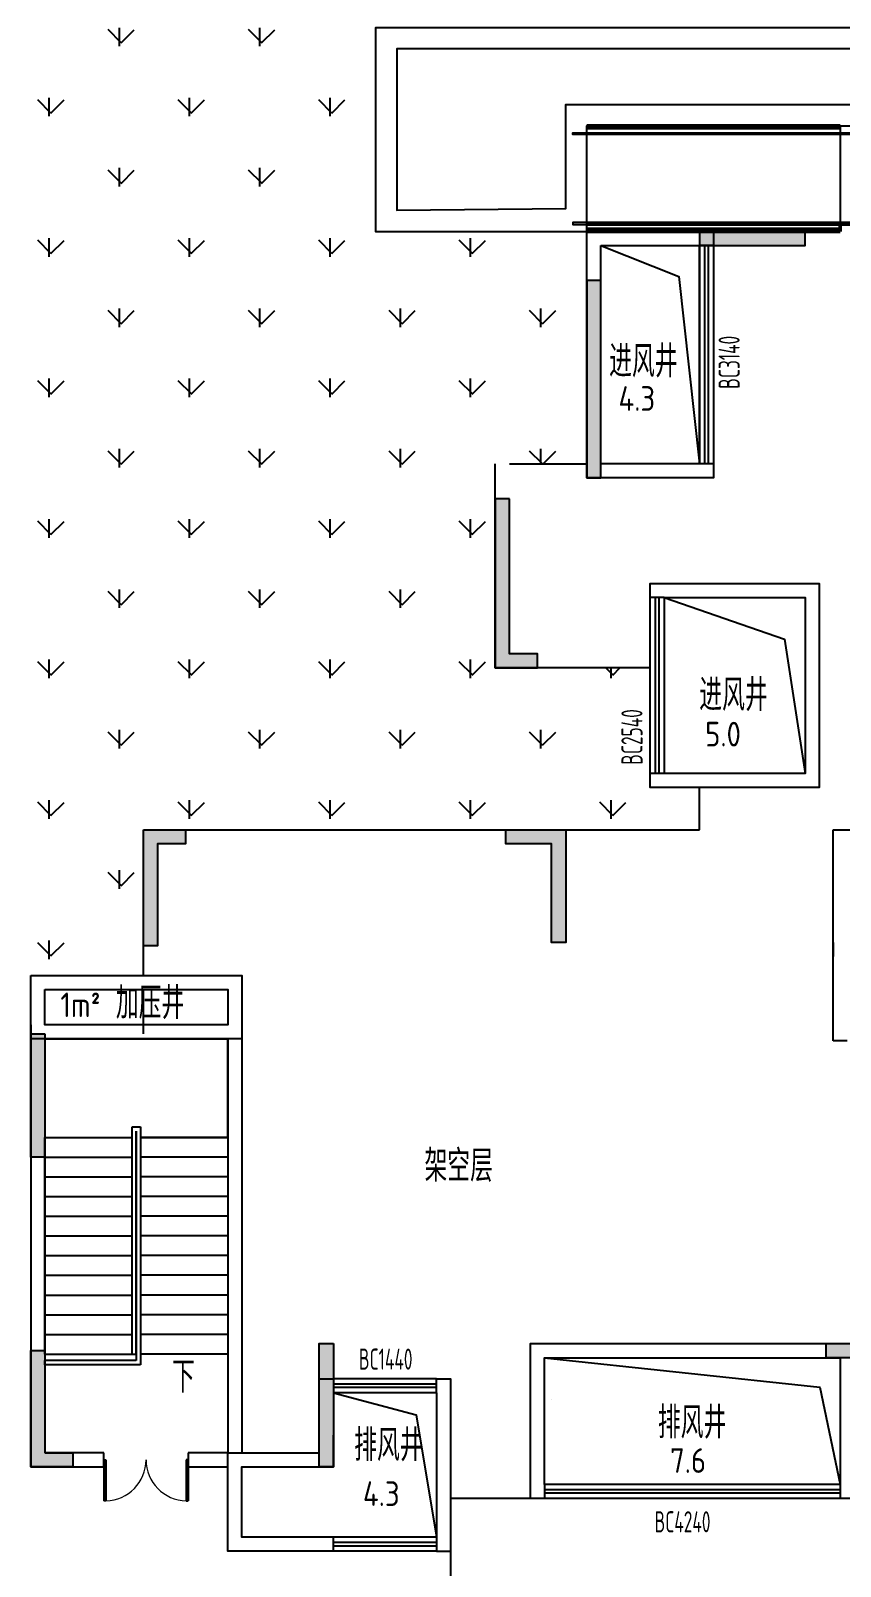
# Model space of a CAD drawing. Header units: millimetres. Extents: x 36720183 to 38160956, y 58934012 to 60388477.
# Drawn here: x 37329263 to 37340764, y 59290355 to 59312169 of the extents above; entities that cross this region are included whole.
import ezdxf

# ---------------------------------------------------------------- set-up
doc = ezdxf.new("R2010")
doc.units = ezdxf.units.MM
doc.header["$LTSCALE"] = 1000
doc.header["$MEASUREMENT"] = 0
doc.linetypes.add('DASH', pattern=[0.35, 0.25, -0.1])
doc.linetypes.add('X-A7-L1-PLAN$0$DOTE', pattern=[2.4200000000000004, 2, -0.2, 0.02, -0.2])
for name, color, linetype in [('@ 绿化', 8, 'Continuous'), ('@YL', 2, 'Continuous'), ('Axis', 6, 'Continuous'), ('C_Hatch', 41, 'Continuous'), ('C_Wall', 6, 'Continuous'), ('DIM_SYMB', 3, 'Continuous'), ('j-建筑提资说明', 5, 'Continuous'), ('PUB_HATCH', 8, 'Continuous'), ('STAIR', 2, 'Continuous'), ('TEXT', 1, 'Continuous'), ('WALL', 4, 'Continuous'), ('WINDOW', 2, 'Continuous'), ('WINDOW_TEXT', 3, 'Continuous'), ('X-A7-L1-PLAN$0$240_STAIR_R', 1, 'Continuous'), ('X-A7-L1-PLAN$0$dote', 1, 'X-A7-L1-PLAN$0$DOTE'), ('首层轮廓', 6, 'Continuous')]:
    doc.layers.add(name, color=color, linetype=linetype)
doc.layers.add('X-A7-L1-PLAN$0$230_Floors', color=1, linetype='Continuous', lineweight=50)
doc.styles.get("Standard").update_dxf_attribs({"font": 'gbenor.shx', "bigfont": 'gbcbig.shx'})

# ---------------------------------------------------------------- blocks, each defined once
blk = doc.blocks.new('$DorLib2D$00000002')
for p, q in [((-0.5, -5.684341886080802e-17), (-0.5000000000000007, 0.4875)), ((-0.4750000000000007, 0.4875), (-0.5000000000000007, 0.4875)), ((-0.475, -2.842170943040401e-17), (-0.4750000000000007, 0.4875)), ((0.475, -2.842170943040401e-17), (0.4750000000000007, 0.4875)), ((0.4750000000000007, 0.4875), (0.5000000000000007, 0.4875)), ((0.5, -5.684341886080802e-17), (0.5000000000000007, 0.4875)), ((-0.5, -5.684341886080802e-17), (-0.475, -2.842170943040401e-17)), ((0.5, -5.684341886080802e-17), (0.475, -2.842170943040401e-17))]:
    blk.add_line(p, q)
at = {"lineweight": 13}
for centre, start, end in [((-0.4875, -4.263256414560601e-17), 0, 88.53071641864632), ((0.4875, -4.263256414560601e-17), 91.4692835813537, 180)]:
    blk.add_arc(centre, 0.4875, start, end, dxfattribs=at)
blk = doc.blocks.new('T5T6scpm')
at = {"layer": 'C_Hatch'}
h = blk.add_hatch(color=6, dxfattribs=at)
h.paths.add_polyline_path([(344544.7891936302, 42811.43047029525), (344544.7891936302, 43611.43047029525), (344344.7891936302, 43611.43047029525), (344344.7891936302, 42611.43047029525), (345994.7890982628, 42611.43047029525), (345994.7890982628, 42811.43047029525)])
h.paths.add_polyline_path([(348794.7891939655, 50211.43008909374), (350444.789193593, 50211.43008909374), (350444.789193593, 50411.430089131), (348794.7891939655, 50411.430089131)])
h.paths.add_polyline_path([(338344.7891945541, 57911.43008910865), (338344.7891945541, 55111.43008882552), (338544.7891945541, 55111.43008882552), (338544.7891945541, 57911.43008910865)])
h.paths.add_polyline_path([(337244.7891945541, 54811.43008910865), (337044.8374272808, 54811.42866165936), (337044.7891945541, 52411.43008882552), (337644.7891945541, 52411.43008882552), (337644.7891945541, 52611.43008882552), (337244.7891945541, 52611.43008882552)])
h.paths.add_polyline_path([(341444.7891945541, 58611.43008882552), (339944.7891943753, 58611.43008882552), (339944.7891943753, 58411.43008882552), (341444.7891945541, 58411.43008882552)])
h.paths.add_polyline_path([(363044.7891941816, 41511.43047029525), (363044.7891941816, 41711.43047029525), (363444.7891941816, 41711.43047029525), (363444.7891941816, 44611.34540254623), (363644.7891941816, 44611.34540254623), (363644.7891941816, 41511.43047029525)])
h.paths.add_polyline_path([(351344.7479950786, 47711.43007402122), (351344.7891936302, 48811.43008882552), (349344.7891936302, 48811.43008882552), (349344.7891936302, 48111.43027956039), (349144.7891936302, 48111.43027956039), (349144.7891936302, 48811.43008882552), (349144.7891936302, 49011.43008882552), (349344.7891936302, 49011.43008882552), (351544.7891936302, 49011.43008882552), (351544.7479950786, 47711.43007402122)])
h.paths.add_polyline_path([(353544.8715910912, 49011.43008898199), (354144.8715910912, 49011.43008898199), (354144.8715910912, 48811.43008898199), (353744.8715910912, 48811.43008898199), (353744.8715910912, 47361.52011568099), (353544.8715910912, 47361.52011568099)])
h.paths.add_polyline_path([(348444.7891936302, 32411.43008882552), (348444.7891936302, 33011.43085176498), (348244.7891936302, 33011.43085176498), (348244.7891936302, 32611.43008882552), (346744.7891824543, 32611.43008882552), (346744.7891824543, 32411.43008882552)])
h.paths.add_polyline_path([(344344.7891936302, 39111.43085176498), (344344.7891936302, 38911.43085176498), (343944.7891936302, 38911.43085176498), (343944.7891936302, 36911.43008878082), (343744.7891936302, 36911.43008878082), (343744.7891936302, 39111.43085176498)])
h.paths.add_polyline_path([(351344.7891936302, 46211.43027956039), (351344.7891936302, 43811.43037492782), (351544.7891936302, 43811.43037492782), (351544.7891936302, 46211.43027956039)])
h.paths.add_polyline_path([(332044.7891936302, 50111.43008882552), (332644.7891936302, 50111.43008882552), (332644.7891936302, 49911.43008882552), (332244.7891936302, 49911.43008882552), (332244.7891936302, 48461.43027956039), (332044.7891936302, 48461.43027956039)])
h.paths.add_polyline_path([(361144.8715910912, 50561.34540254623), (361144.7891935781, 48811.43008898199), (360944.7891935781, 48811.43008898199), (360944.8715910912, 50561.34540254623)])
h.paths.add_polyline_path([(364644.8715910912, 50561.34540254623), (365244.8715910912, 50561.34540254623), (365244.8715910912, 48911.34540254623), (365044.8715910912, 48911.34540254623), (365044.8715910912, 50361.34540254623), (364644.8715910912, 50361.34540254623)])
h.paths.add_polyline_path([(350744.7891936302, 57911.43008892238), (350744.7891936302, 55111.43008882552), (350544.7891936302, 55111.43008882552), (350544.7891936302, 57911.43008892238)])
h.paths.add_polyline_path([(351844.7891936302, 54811.43008910865), (352044.7891936302, 54811.43008910865), (352044.7891936302, 52411.43008882552), (351444.7891936302, 52411.43008882552), (351444.7891936302, 52611.43008882552), (351844.7891936302, 52611.43008882552)])
h.paths.add_polyline_path([(358044.7861418724, 49011.43008898199), (358044.7861418724, 47361.52011568099), (357844.7861418724, 47361.52011568099), (357844.7861418724, 49011.43008898199)])
h.paths.add_polyline_path([(365244.8715910912, 46161.34535486251), (365244.8715910912, 44411.34540254623), (365044.8715910912, 44411.34540254623), (365044.8715910912, 46161.34535486251)])
h.paths.add_polyline_path([(347644.7891936302, 58611.43008882552), (349144.789193809, 58611.43008882552), (349144.789193809, 58411.43008882552), (347644.7891936302, 58411.43008882552)])
h.paths.add_polyline_path([(346444.7891936302, 41711.43047029525), (348044.7891936302, 41711.43047029525), (348044.7891936302, 41511.43047029525), (346444.7891936302, 41511.43047029525)])
h.paths.add_polyline_path([(355644.7861418724, 41711.43047029525), (358044.7861418724, 41711.43047029525), (358044.7861418724, 41511.43047029525), (355644.7861418724, 41511.43047029525)])
h.paths.add_polyline_path([(347144.7891936302, 48511.43027956039), (347144.7891936302, 47911.43027956039), (346944.7891936302, 47911.43027956039), (346944.7891936302, 48311.43027956039), (344344.7891936302, 48311.43027956039), (344344.7891936302, 48511.43027956039)])
h.paths.add_polyline_path([(344644.7891940027, 54711.43008882552), (344644.7891940027, 52311.43008887023), (344444.7891940027, 52311.43008887023), (344444.7891940027, 54711.43008882552)])
h.paths.add_polyline_path([(358844.7861418724, 36311.43085176498), (358844.7891011536, 33111.43008882552), (358644.7891011536, 33111.43008882552), (358644.7861418724, 36311.43085176498)])
h.paths.add_polyline_path([(359744.7861418724, 38911.43085176498), (359344.792245388, 38911.43085176498), (359344.792245388, 39111.43085176498), (359944.7861418724, 39111.43085176498), (359944.7861418724, 36911.43008878082), (359744.7861418724, 36911.43008878082)])
h.paths.add_polyline_path([(355244.7861418724, 40011.43047029525), (357244.7861418724, 40011.43047029525), (357244.7861418724, 39811.43047029525), (355244.7861418724, 39811.43047029525)])
h.paths.add_polyline_path([(346444.7891936302, 40011.43047029525), (348444.7891936302, 40011.43047029525), (348444.7891936302, 39811.43047029525), (346444.7891936302, 39811.43047029525)])
h.paths.add_polyline_path([(345044.7891936302, 36311.43085176498), (345044.7891936302, 33111.43008882552), (344844.7891936302, 33111.43008882552), (344844.7891936302, 36311.43085176498)])
h.paths.add_polyline_path([(342144.7891936228, 44261.4304703474), (342344.7891936228, 44261.4304703474), (342344.7891936302, 42611.43047029525), (341744.7891936302, 42611.43047029525), (341744.7891936302, 42811.43047029525), (342144.7891936302, 42811.43047029525)])
h.paths.add_polyline_path([(334744.7891936302, 42811.43047029525), (334744.7891936302, 41061.43047029525), (334544.7891936302, 41061.43047029525), (334544.7891936302, 42811.43047029525)])
h.paths.add_polyline_path([(330644.7891936302, 47211.43027956039), (330644.7891936302, 45461.43038088828), (330444.7891936302, 45461.43038088828), (330444.7891936302, 47211.43027956039)])
h.paths.add_polyline_path([(330644.7891936302, 41261.43047029525), (331044.7891936302, 41261.43047029525), (331044.7891936302, 41061.43047029525), (330444.7891936302, 41061.43047029525), (330444.7891936302, 42711.43047029525), (330644.7891936302, 42711.43047029525)])
h.paths.add_polyline_path([(338044.7891941816, 50111.42055208236), (338044.7891941816, 48511.42055208236), (337844.7891941816, 48511.42055208236), (337844.7891941816, 49911.42055208236), (337194.661020726, 49911.43009159714), (337194.661020726, 50111.43009159714)])
h.paths.add_polyline_path([(355244.7891936302, 32411.43008882552), (356944.7891818881, 32411.43008882552), (356944.7891818881, 32611.43008882552), (355444.7891936302, 32611.43008882552), (355444.7891936302, 33011.43085176498), (355244.7891936302, 33011.43085176498)])
at = {"layer": 'Axis', "color": 6}
for p, q in [((338344.789193809, 55311.43027951568), (338344.789193809, 58611.43027951568)), ((338344.789193809, 58611.43027951568), (341945.3387706429, 58611.43027951568)), ((337044.7891951725, 52411.48855800927), (337044.7891951725, 55311.43027951568)), ((337244.7891959399, 55311.43027951568), (338344.789193809, 55311.43027951568)), ((339244.7892579809, 52411.44434465468), (337044.7891951725, 52411.48855800927)), ((339944.789193809, 50111.43028184026), (339944.789193809, 50711.39579103887)), ((332044.7987320423, 48041.4066658318), (332044.789193064, 50111.43027924001)), ((332044.789193064, 50111.43027924001), (339944.789193809, 50111.43028184026)), ((332044.789193064, 47211.43028212339), (332044.789193064, 47841.40666560829)), ((334744.789193064, 42611.43028435856), (334744.7891932502, 41061.43028193712))]:
    blk.add_line(p, q, dxfattribs=at)
at = {"layer": 'C_Wall', "color": 6}
for points in [[(341444.7891945541, 58611.43008882552), (339944.7891943753, 58611.43008882552), (339944.7891943753, 58411.43008882552), (341444.7891945541, 58411.43008882552)], [(338344.7891945541, 57911.43008910865), (338344.7891945541, 55111.43008882552), (338544.7891945541, 55111.43008882552), (338544.7891945541, 57911.43008910865)], [(337244.7891945541, 54811.43008910865), (337044.8374272808, 54811.42866165936), (337044.7891945541, 52411.43008882552), (337644.7891945541, 52411.43008882552), (337644.7891945541, 52611.43008882552), (337244.7891945541, 52611.43008882552)], [(332044.7891936302, 50111.43008882552), (332644.7891936302, 50111.43008882552), (332644.7891936302, 49911.43008882552), (332244.7891936302, 49911.43008882552), (332244.7891936302, 48461.43027956039), (332044.7891936302, 48461.43027956039)], [(338044.7891941816, 50111.42055208236), (338044.7891941816, 48511.42055208236), (337844.7891941816, 48511.42055208236), (337844.7891941816, 49911.42055208236), (337194.661020726, 49911.43009159714), (337194.661020726, 50111.43009159714)], [(330644.7891936302, 47211.43027956039), (330644.7891936302, 45461.43038088828), (330444.7891936302, 45461.43038088828), (330444.7891936302, 47211.43027956039)], [(342144.7891936228, 44261.4304703474), (342344.7891936228, 44261.4304703474), (342344.7891936302, 42611.43047029525), (341744.7891936302, 42611.43047029525), (341744.7891936302, 42811.43047029525), (342144.7891936302, 42811.43047029525)], [(334744.7891936302, 42811.43047029525), (334744.7891936302, 41061.43047029525), (334544.7891936302, 41061.43047029525), (334544.7891936302, 42811.43047029525)], [(330644.7891936302, 41261.43047029525), (331044.7891936302, 41261.43047029525), (331044.7891936302, 41061.43047029525), (330444.7891936302, 41061.43047029525), (330444.7891936302, 42711.43047029525), (330644.7891936302, 42711.43047029525)]]:
    blk.add_lwpolyline(points, close=True, dxfattribs=at)
at = {"layer": 'DIM_SYMB', "color": 6}
blk.add_lwpolyline([(332569.8583169505, 42577.48202872276, 0, 0, 0), (332569.8583169207, 46441.7455104664, 0, 0, 0), (331119.8583169207, 46441.74551045895, 0, 0, 0), (331119.8583169356, 44841.74551045895, 80.00000000000001, 0, 0), (331119.8583169356, 44541.74551045895, 0, 0, 0)], format="xyseb", dxfattribs=at)
at = {"layer": 'PUB_HATCH', "color": 6}
for points in [[(338544.7892083228, 58411.41229189932), (339652.499631092, 57971.58501207829), (339944.7892084271, 55311.36296122521)], [(339444.7892579809, 53411.4122524932), (341152.4996806458, 52819.79198075831), (341444.7892579809, 50911.39579103887)], [(337744.7891944796, 42611.4181753248), (341652.4996170923, 42194.14692110568), (341944.7891944274, 40811.41817517579)], [(334744.789194569, 42111.41817510873), (335921.5273862556, 41800.88742610067), (336210.2802712098, 40061.41817528754)]]:
    blk.add_lwpolyline(points, dxfattribs=at)
at = {"layer": 'STAIR', "color": 6}
for p, q in [((333244.8583169132, 47141.74551047385), (330644.8583169132, 47141.7455104515)), ((330644.8583169132, 47141.7455104515), (330644.8583169281, 45741.7455104515)), ((333244.8583169281, 45741.74551047385), (333244.8583169132, 47141.74551047385)), ((331884.858316958, 42661.74551045895), (331884.8583268896, 45891.74847890437)), ((331884.8583268896, 45891.74847890437), (332004.8583524972, 45891.74847891182)), ((331944.858316958, 42661.74551045895), (331944.8583268896, 45831.74431224167)), ((331944.8583268896, 45831.74431224167), (331944.8582772017, 45831.74431223422)), ((331944.8582772017, 45831.74431223422), (331944.8582772315, 42571.74548336118)), ((332004.8583524972, 45891.74847891182), (332004.858352527, 42511.74548336118)), ((330644.858316958, 42661.7455104515), (330644.8583169281, 45741.7455104515)), ((330644.8583169281, 45741.7455104515), (331884.8582805246, 45741.74542506039)), ((330644.8583169281, 45741.7455104515), (331884.8582805246, 45741.74551039189)), ((331944.858316958, 42661.7455104664), (331944.8583169281, 45741.7455104664)), ((331944.8583169281, 45741.7455104664), (331944.858316958, 42661.7455104664)), ((333244.8583169281, 45741.74551047385), (332004.8583658487, 45741.745403409)), ((332004.8583658487, 45741.7454868257), (333244.8583169281, 45741.74551047385)), ((333244.8583169281, 45741.74551047385), (333244.858316958, 42661.74551047385)), ((330644.8583169281, 45461.7455104515), (331884.8582796603, 45461.74542505294)), ((333244.8583169281, 45461.74551047385), (332004.8583658561, 45461.745403409)), ((330644.8583169356, 45181.7455104515), (331884.8582788035, 45181.74561736733)), ((333244.8583169356, 45181.74551047385), (332004.8583658561, 45181.74559572339)), ((330644.8583169356, 44901.7455104515), (331884.8582779393, 44901.74561735988)), ((333244.8583169356, 44901.74551047385), (332004.8583658561, 44901.74540341645)), ((330644.8583169356, 44621.7455104515), (331884.858277075, 44621.74542505294)), ((333244.8583169356, 44621.74551047385), (332004.8583658636, 44621.74540341645)), ((330644.858316943, 44341.7455104515), (331884.8582762256, 44341.74561736733)), ((333244.858316943, 44341.74551047385), (332004.8583658636, 44341.74559572339)), ((330644.858316943, 44061.7455104515), (331884.8582753614, 44061.74561735988)), ((333244.858316943, 44061.74551047385), (332004.8583658636, 44061.74559571594)), ((330644.8583169505, 43781.7455104515), (331884.8582744971, 43781.74542506039)), ((333244.8583169505, 43781.74551047385), (332004.858365871, 43781.74540341645)), ((330644.8583169505, 43501.7455104515), (331884.8582736403, 43501.74542505294)), ((333244.8583169505, 43501.74551047385), (332004.858365871, 43501.74559572339)), ((330644.8583169505, 43221.7455104515), (331884.858272776, 43221.74561736733)), ((333244.8583169505, 43221.74551047385), (332004.8583658785, 43221.74559572339)), ((330644.858316958, 42941.7455104515), (331884.8582719117, 42941.74561735988)), ((333244.858316958, 42941.74551047385), (332004.8583658785, 42941.74540341645)), ((330644.858316958, 42661.7455104515), (331884.8582710549, 42661.74542506039)), ((331944.8582772315, 42571.74548336118), (330644.858316958, 42571.7455104515)), ((330644.858316958, 42511.7455104515), (330644.858316958, 42571.7455104515)), ((331884.8582710549, 42661.74542506039), (331944.858316958, 42661.7455104664)), ((331884.858316958, 42661.74551045895), (331944.858316958, 42661.74551045895)), ((331944.858316958, 42661.7455104664), (331944.858316958, 42661.7455104664)), ((333244.858316958, 42661.74551047385), (332004.8583658785, 42661.745403409)), ((332004.858352527, 42511.74548336118), (330644.858316958, 42511.7455104515))]:
    blk.add_line(p, q, dxfattribs=at)
at = {"layer": 'WALL', "color": 6}
for p, q in [((340144.7892084271, 58411.37922951579), (339944.7892084271, 58411.37922951579)), ((340144.7892084271, 55311.36296122521), (339944.7892084271, 55311.36296122521)), ((339444.7892579809, 53411.4122524932), (339244.7892579809, 53411.4122524932)), ((339444.7892579809, 50911.39579103887), (339244.7892579809, 50911.39579103887)), ((341844.7891934365, 47111.43028435856), (341844.7891858891, 50111.4302822575)), ((341844.7891858891, 50111.4302822575), (344444.7891928852, 50111.4302822575)), ((341844.7891934365, 48511.43046997488), (341844.7891934365, 48311.43046997488)), ((341844.7891934365, 48311.43046997488), (341844.7891934365, 48311.43046997488)), ((330444.8582867682, 47341.74546594173), (330444.8582867905, 41061.74552057683)), ((333444.8583231866, 47341.74546597153), (333444.8583232164, 41261.74550309032)), ((330644.8583278805, 47141.74555522949), (333244.8583231941, 47141.74555525184)), ((330644.8583278805, 47141.74555522949), (330644.8583279103, 41261.74543126673)), ((333244.8583231941, 47141.74555525184), (333244.8583232239, 41261.74543126673)), ((342044.7891936302, 47111.43028198928), (341844.789193444, 47111.43028198928)), ((336210.2802712098, 42111.41817510873), (336210.2802712098, 42311.41817510873)), ((331483.6780978814, 41261.74552176148), (330644.8583279103, 41261.74543126673)), ((331483.6780978814, 41061.74550662935), (331483.6780978814, 41261.74552176148)), ((333244.8583232239, 41261.74543126673), (332683.6780978814, 41261.74552176148)), ((332683.6780978814, 41261.74552176148), (332683.6780978814, 41061.74550662935)), ((330444.8582867905, 41061.74552057683), (331483.6780978814, 41061.74550662935)), ((332683.6780978814, 41061.74550662935), (333244.8583411425, 41061.74552057683)), ((337744.7891944796, 40811.41817517579), (337744.7891944796, 40611.41817517579)), ((341944.7891944274, 40811.41817517579), (341944.7891944274, 40611.41817517579)), ((334744.7891934365, 39861.41817528754), (334744.7891934365, 40061.41817528754)), ((336210.2802712098, 40061.41817528754), (336210.2802712098, 39861.41817528754)), ((336210.2802712098, 39861.41817528754), (336410.2802712098, 39861.41817528754))]:
    blk.add_line(p, q, dxfattribs=at)
for points in [[(338344.7892083228, 58611.41229189932), (340144.7892084345, 58611.41229189932), (340144.7892084271, 55111.36296122521), (338344.7892083153, 55111.36296122521)], [(338544.7892083228, 58411.41229189932), (339944.7892084345, 58411.41229189932), (339944.7892084271, 55311.36296122521), (338544.7892083153, 55311.36296122521)], [(338544.7892083228, 58411.41229189932), (339944.7892084271, 58411.41229189932), (339944.7892084271, 55311.36296122521), (338544.7892083228, 55311.36296122521)], [(330444.7891947776, 48041.59082498401), (333444.7891947776, 48041.24552862346), (333444.7891947776, 47141.69441127032), (330444.7891947776, 47142.03970763832)], [(330644.7891947776, 47841.56780390441), (333244.7891947776, 47841.26854705811), (333244.7891947776, 47341.71743234992), (330644.7891947776, 47342.01668920368)]]:
    blk.add_lwpolyline(points, close=True, dxfattribs=at)
for points in [[(339244.7892579809, 53411.4122524932), (339244.7892579809, 53611.4122524932), (341644.7892579809, 53611.4122524932), (341644.7892579809, 50711.39579103887), (339244.7892579809, 50711.39579103887), (339244.7892579809, 50911.39579103887)], [(339444.7892579809, 53411.4122524932), (339444.7892579809, 53411.4122524932), (341444.7892579809, 53411.4122524932), (341444.7892579809, 50911.39579103887), (339444.7892579809, 50911.39579103887)], [(337744.7891944796, 40611.41817517579), (337544.7891944796, 40611.41817517579), (337544.7891944796, 42811.4181753248), (342144.7891944274, 42811.4181753248), (342144.7891944274, 40611.41817517579), (341944.7891944274, 40611.41817517579)], [(337744.7891944796, 40811.41817517579), (337744.7891944796, 42611.4181753248), (341944.7891944274, 42611.4181753248), (341944.7891944274, 40811.41817517579)], [(334744.7891934365, 39861.41817528754), (333244.789194569, 39861.41817528754), (333244.789194569, 41261.4181753248), (334544.789194487, 41261.4181753248), (334544.7891945839, 42311.41817510873), (334744.7891934365, 42311.41817510873)], [(336210.2802712098, 42311.41817510873), (336410.2802712098, 42311.41817510873), (336410.2802712098, 39861.41817528754)], [(336210.2802712098, 42111.41817510873), (336210.2802712098, 40061.41817528754)], [(334744.7891934365, 40061.41817528754), (333444.789194569, 40061.41817528754), (333444.789194569, 41061.4181753248), (334744.7891944721, 41061.4181753248), (334744.7891945094, 41511.43028170615)]]:
    blk.add_lwpolyline(points, dxfattribs=at)
at = {"layer": 'WINDOW', "color": 6}
for p, q in [((339944.7892084271, 55311.36296122521), (339944.7892084271, 58411.37922951579)), ((340019.7892084271, 55311.36296122521), (340019.7892084271, 58411.37922951579)), ((340069.7892084271, 58411.37922951579), (340069.7892084271, 55311.36296122521)), ((340144.7892084271, 58411.37922951579), (340144.7892084271, 55311.36296122521)), ((339244.7892579809, 50911.39579103887), (339244.7892579809, 53411.4122524932)), ((339319.7892579809, 50911.39579103887), (339319.7892579809, 53411.4122524932)), ((339369.7892579809, 53411.4122524932), (339369.7892579809, 50911.39579103887)), ((339444.7892579809, 53411.4122524932), (339444.7892579809, 50911.39579103887)), ((336210.2802712098, 42311.41817510873), (334744.7891930938, 42311.41817510873)), ((336210.2802712098, 42236.41817510873), (334744.7891930938, 42236.41817510873)), ((336210.2802712098, 42186.41817510873), (334744.7891930938, 42186.41817510873)), ((336210.2802712098, 42111.41817510873), (334744.7891930938, 42111.41817510873)), ((341944.7891944274, 40811.41817517579), (337744.7891944796, 40811.41817517579)), ((341944.7891944274, 40736.41817517579), (337744.7891944796, 40736.41817517579)), ((341944.7891944274, 40686.41817517579), (337744.7891944796, 40686.41817517579)), ((341944.7891944274, 40611.41817517579), (337744.7891944796, 40611.41817517579)), ((336210.2802712098, 40061.41817528754), (334744.7891930938, 40061.41817528754)), ((336210.2802712098, 39986.41817528754), (334744.7891930938, 39986.41817528754)), ((336210.2802712098, 39936.41817528754), (334744.7891930938, 39936.41817528754)), ((336210.2802712098, 39861.41817528754), (334744.7891930938, 39861.41817528754))]:
    blk.add_line(p, q, dxfattribs=at)
at = {"layer": 'WINDOW', "color": 6, "linetype": 'DASH', "ltscale": 500}
for p, q in [((337544.7891944796, 40611.41817517579), (336410.2802712098, 40611.41817517579)), ((336410.2802712098, 39861.41817528754), (336410.2802710682, 38510.87520665675))]:
    blk.add_line(p, q, dxfattribs=at)
at = {"layer": 'X-A7-L1-PLAN$0$230_Floors', "color": 6}
for p, q in [((338344.789193809, 60111.43027951568), (341945.3387585059, 60111.54115673155)), ((338344.790117681, 60081.43027948588), (341945.3387585059, 60081.54115670174)), ((338344.7922727615, 58711.43027937412), (342145.2888984755, 58711.3132449612)), ((341945.2888386846, 58711.2454970628), (341945.2852717191, 58611.1968055591)), ((338344.7439138368, 58641.06071282178), (341945.2863408774, 58641.17158979923)), ((338344.789193809, 58611.43027951568), (341945.2852763757, 58611.3194039315))]:
    blk.add_line(p, q, dxfattribs=at)
at = {"layer": 'X-A7-L1-PLAN$0$240_STAIR_R', "color": 6}
for points in [[(338344.789193809, 60011.60839812458), (338344.789193809, 60111.43027951568)], [(338344.789193809, 58736.20037299395), (338344.789193809, 59986.61048461497)], [(338344.789193809, 58611.43027951568), (338344.789193809, 58711.43027961254)]]:
    blk.add_lwpolyline(points, dxfattribs=at)
at = {"layer": 'X-A7-L1-PLAN$0$dote', "color": 6, "linetype": 'ByBlock'}
blk.add_line((341945.3387585059, 59986.610484384), (341945.3387585059, 58736.20037299395), dxfattribs=at)
for points in [[(342145.3314357027, 59986.61048461497), (338145.5200117603, 59986.61048461497), (338145.5200117603, 60011.60839812458), (342145.3322692364, 60011.60839812458)], [(341945.3387585059, 60111.6150636971), (341945.3387585059, 60011.60839812458)], [(342145.2897282839, 58736.20037299395), (338145.5200117603, 58736.20037299395), (338145.5200117603, 58711.20245924592), (342145.2888947502, 58711.20245924592)]]:
    blk.add_lwpolyline(points, dxfattribs=at)
at = {"layer": '首层轮廓', "color": 6}
for p, q in [((332044.7891932502, 49511.41817992181), (332044.7891932502, 49511.41817992181)), ((332044.7891932502, 49511.41817992181), (332044.7891932502, 49511.41817992181)), ((337844.7891934365, 42011.41818119586), (337844.7891934365, 42011.41817992181))]:
    blk.add_line(p, q, dxfattribs=at)
at = {"layer": 'WINDOW', "color": 6, "xscale": 1200, "yscale": 1200, "zscale": -1200, "rotation": 180}
blk.add_blockref('$DorLib2D$00000002', (332083.6782073379, 41161.74551033229), dxfattribs=at)
at = {"layer": 'j-建筑提资说明', "color": 6, "char_height": 350, "attachment_point": 1}
for s, insert, width in [('4.3', (338794.2762175351, 56412.36008238047), 1129.458636909723), ('5.0', (340025.0173232108, 51644.34678563476), 1129.458636909723), ('1m²', (330866.2383847609, 47799.46504083276), 661.7919815480709), ('7.6', (339526.4801723137, 41325.64626383036), 1129.458636909723), ('4.3', (335164.0200661346, 40855.11849819124), 1129.458636909723)]:
    blk.add_mtext(s, dxfattribs=dict(at, insert=insert, width=width))
at = {"layer": 'TEXT', "color": 6}
for s, p in [('进风井', (338661.0592996106, 56539.14457432181)), ('进风井', (339942.059862867, 51799.74783869833)), ('加压井', (331654.1992752478, 47424.99711536616)), ('架空层', (336039.2843782082, 45111.49705963582)), ('下', (332450.8953001276, 42114.39293448627)), ('排风井', (339354.1307640597, 41464.44159322232)), ('排风井', (335039.7667452544, 41143.6528320834))]:
    blk.add_text(s, height=450, dxfattribs=at).set_placement(p)
at = {"layer": 'WINDOW_TEXT', "color": 6, "width": 0.7}
for s, p in [('BC3140', (340516.3958676308, 56374.23493485898)), ('BC2540', (339135.9569452703, 51033.15205007792))]:
    blk.add_text(s, height=300, rotation=90, dxfattribs=at).set_placement(p)
for s, p in [('BC1440', (335106.1428826675, 42441.4432316348)), ('BC4240', (339306.7287018746, 40130.492469877))]:
    blk.add_text(s, height=300, dxfattribs=at).set_placement(p)

msp = doc.modelspace()

# ---------------------------------------------------------------- hatches: boundary and pattern name
at = {"layer": '@ 绿化', "linetype": 'Continuous'}
h = msp.add_hatch(dxfattribs=at)
h.set_pattern_fill('GRASS', color=256, scale=500, style=0)
h.set_pattern_definition([(90, (0, 0), (-997.7954749999999, 997.7954750000001), [264.58066, -1731.01015]), (45, (0, 0), (-997.7961550815103, 997.7961550815104), [264.58066, -1146.51615]), (135, (0, 0), (-997.7961550815104, -997.7961550815103), [264.58066, -1146.51615])])
h.paths.add_polyline_path([(37335863.13050379, 59303118.38386406), (37338063.1305666, 59303118.38386406), (37338063.13056736, 59300818.32558766), (37330863.13050168, 59300818.32558766), (37330863.13050168, 59298748.30197298), (37327553.1305021, 59298748.30197298), (37327553.1305021, 59300818.33351799), (37319653.13050135, 59300818.33352059), (37319653.13050135, 59303118.33351552), (37322553.13050117, 59303118.33351799), (37322553.08226922, 59306018.33209082), (37321253.13050117, 59306018.33209082), (37321253.13050135, 59309318.33351827), (37324253.13050135, 59309318.33351827), (37324253.13050135, 59312209.66605668), (37334163.13050243, 59312209.66605668), (37334163.13050243, 59309318.32558557), (37337163.08430714, 59309318.23320211), (37337163.13051693, 59306018.32558557), (37335863.13050379, 59306018.32558557)])

# ---------------------------------------------------------------- linework, layer by layer
at = {"layer": '@YL'}
msp.add_lwpolyline([(37358040.92171356, 59308389.48986048), (37358040.92171354, 59312209.66605668), (37346663.15025137, 59312209.66605662), (37346663.15025138, 59313255.50556225, -0.1013095932767252), (37341554.52549775, 59312209.66605668), (37337163.13050243, 59312209.66605669), (37334163.13050243, 59312209.66605669), (37334163.13050243, 59309318.32558557), (37337163.13051694, 59309318.32558557), (37337163.13050243, 59310818.32558557), (37346663.15024729, 59310818.20051819), (37346663.15024729, 59309318.32539488), (37349563.13050168, 59309318.32539488), (37349563.1305007, 59308389.48984237), (37358040.92171356, 59308389.48984237)], format="xyb", dxfattribs=at)
at = {"layer": '@YL', "color": 8}
msp.add_lwpolyline([(37357740.92171356, 59308689.48984237), (37357740.92171354, 59311909.66605668), (37346363.15025137, 59311909.66605662), (37346363.15025138, 59312809.37864151, -0.0927472260517529), (37341554.52549775, 59311909.66605668), (37337163.13050243, 59311909.66605669), (37334463.13050243, 59311909.66605669), (37334463.13050243, 59309621.30330641), (37336863.09437, 59309645.00765396), (37336863.13974089, 59311118.32953496), (37346963.15024729, 59311118.19656873), (37346963.15024729, 59309618.32539488), (37349863.13050199, 59309618.32539488), (37349863.13050102, 59308689.48984237)], format="xyb", close=True, dxfattribs=at)

# ---------------------------------------------------------------- block references
msp.add_blockref('T5T6scpm', (36998818.34130862, 59250706.89530605))

doc.saveas('drawing.dxf')
